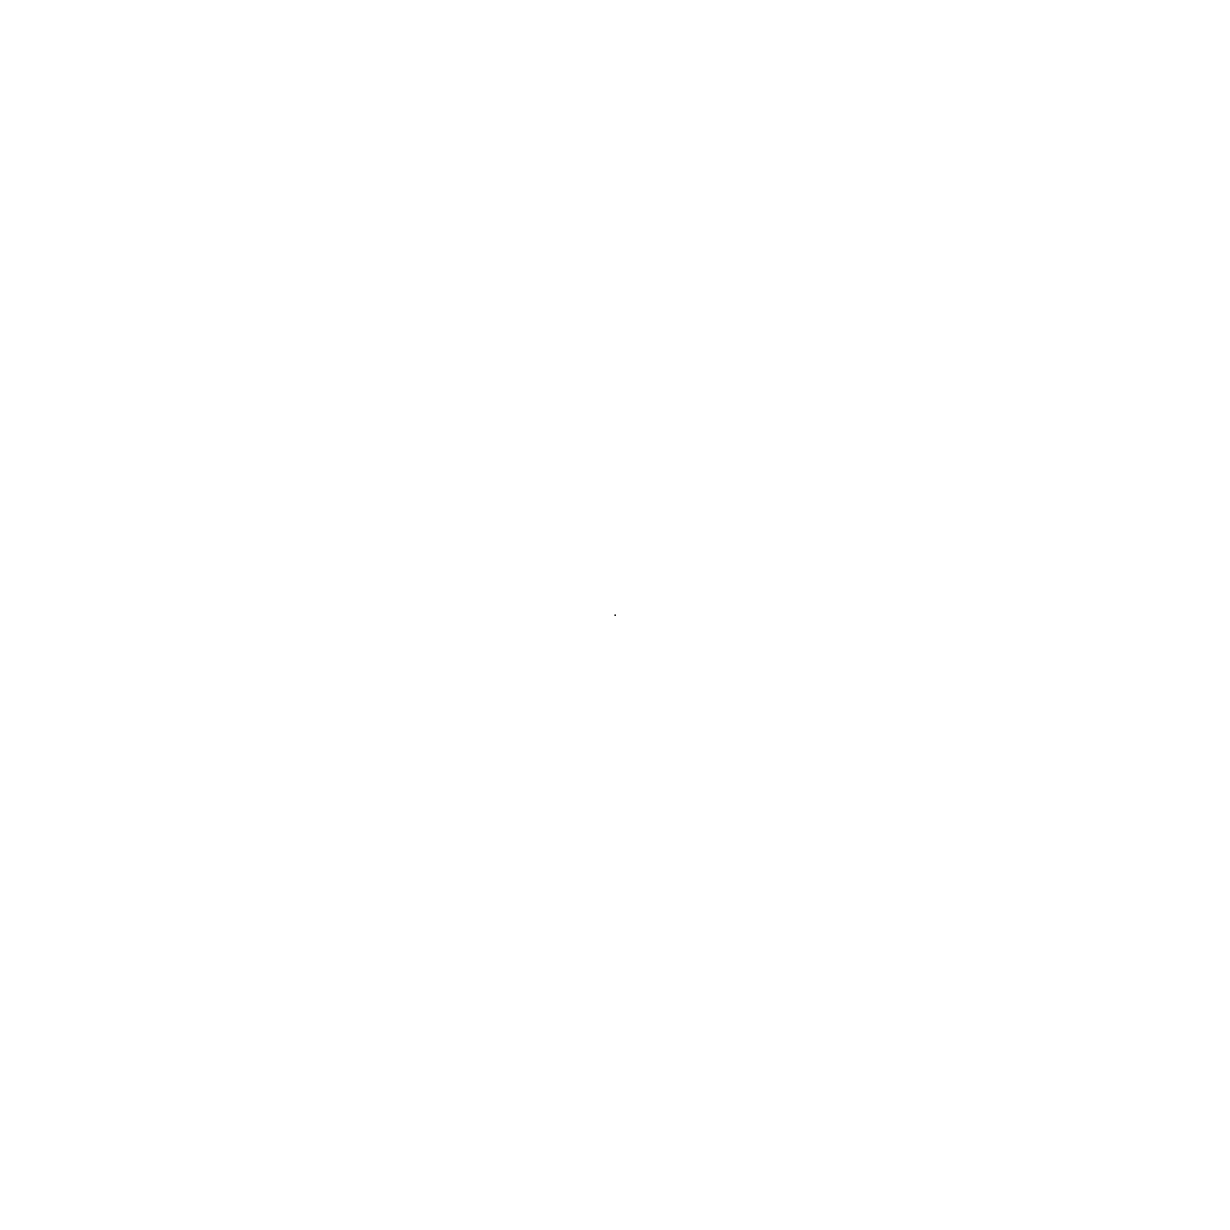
# Paper-space layout 'Лист1' of a CAD drawing. Header units: millimetres. Extents: x 186.8210851981 to 186.8210851981, y 137.9574259764 to 137.9574259764.
import ezdxf

# ---------------------------------------------------------------- set-up
doc = ezdxf.new("R2010")
doc.units = ezdxf.units.MM

psp = doc.layouts.new('Лист1')

# ---------------------------------------------------------------- linework, layer by layer
psp.add_point((186.8210851981, 137.9574259764))
psp.add_point((186.8210851981, 137.9574259764))

doc.saveas('drawing.dxf')
